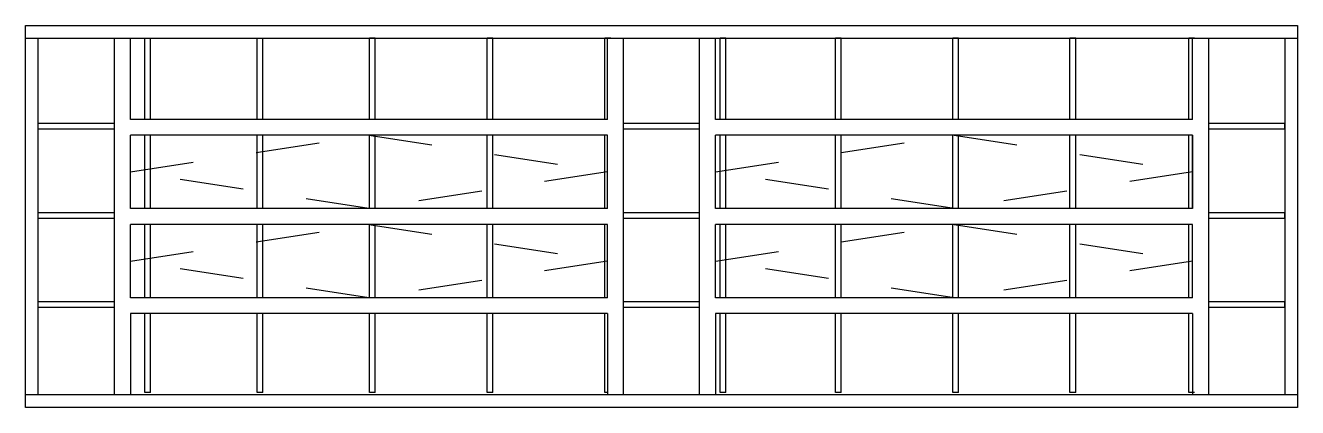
# Model space of a CAD drawing. Header units: millimetres. Extents: x 341.9 to 343.9, y 1321.84 to 1322.44.
import ezdxf

# ---------------------------------------------------------------- set-up
doc = ezdxf.new("R2010")
doc.units = ezdxf.units.MM
doc.header["$LTSCALE"] = 0.5
doc.linetypes.add('HIDDEN2', pattern=[0.1875, 0.125, -0.0625])
doc.layers.add('Gravia_Janelas', color=1, linetype='Continuous')
doc.layers.add('Gravia_Janelas_hidden2', color=1, linetype='HIDDEN2')

msp = doc.modelspace()

# ---------------------------------------------------------------- linework, layer by layer
at = {"layer": 'Gravia_Janelas', "linetype": 'Continuous'}
for p, q in [((341.9017, 1322.4355), (343.9017, 1322.4355)), ((341.9017, 1321.8355), (341.9017, 1322.4355)), ((343.9017, 1322.4355), (343.9017, 1321.8355)), ((341.9017, 1322.4155), (343.9017, 1322.4155)), ((341.9217, 1321.8555), (341.9217, 1322.4155)), ((342.0417, 1321.8555), (342.0417, 1322.4155)), ((342.0667, 1322.288), (342.0667, 1322.4155)), ((342.8167, 1322.288), (342.8167, 1322.4155)), ((342.8417, 1321.8555), (342.8417, 1322.4155)), ((342.9617, 1321.8555), (342.9617, 1322.4155)), ((342.9867, 1322.288), (342.9867, 1322.4155)), ((343.7367, 1322.288), (343.7367, 1322.4155)), ((343.7617, 1322.4155), (343.7617, 1321.8555)), ((343.8817, 1322.4155), (343.8817, 1321.8555)), ((342.8167, 1322.288), (342.0667, 1322.288)), ((343.7367, 1322.288), (342.9867, 1322.288)), ((342.8167, 1322.263), (342.0667, 1322.263)), ((342.8167, 1322.263), (342.0667, 1322.263)), ((342.0667, 1322.148), (342.0667, 1322.263)), ((342.8167, 1322.148), (342.8167, 1322.263)), ((343.7367, 1322.263), (342.9867, 1322.263)), ((343.7367, 1322.263), (342.9867, 1322.263)), ((342.9867, 1322.148), (342.9867, 1322.263)), ((343.7367, 1322.263), (343.7367, 1322.148)), ((343.7367, 1322.148), (343.7367, 1322.263)), ((342.8167, 1322.148), (342.0667, 1322.148)), ((342.8167, 1322.148), (342.0667, 1322.148)), ((343.7367, 1322.148), (342.9867, 1322.148)), ((343.7367, 1322.148), (342.9867, 1322.148)), ((342.0667, 1322.008), (342.0667, 1322.123)), ((342.8167, 1322.123), (342.0667, 1322.123)), ((342.8167, 1322.008), (342.8167, 1322.123)), ((342.9867, 1322.008), (342.9867, 1322.123)), ((343.7367, 1322.123), (342.9867, 1322.123)), ((343.7367, 1322.123), (342.9867, 1322.123)), ((342.9867, 1322.008), (342.9867, 1322.123)), ((343.7367, 1322.008), (343.7367, 1322.123)), ((342.8167, 1322.008), (342.0667, 1322.008)), ((343.7367, 1322.008), (342.9867, 1322.008)), ((343.7367, 1322.008), (342.9867, 1322.008)), ((342.8167, 1321.983), (342.0667, 1321.983)), ((342.0667, 1321.983), (342.0667, 1321.8555)), ((342.8167, 1321.983), (342.8167, 1321.8555)), ((343.7367, 1321.983), (342.9867, 1321.983)), ((342.9867, 1321.983), (342.9867, 1321.8555)), ((343.7367, 1321.983), (343.7367, 1321.8555)), ((343.9017, 1321.8555), (341.9017, 1321.8555)), ((343.9017, 1321.8355), (341.9017, 1321.8355))]:
    msp.add_line(p, q, dxfattribs=at)
at = {"layer": 'Gravia_Janelas'}
for p, q in [((342.0893, 1322.288), (342.0893, 1322.4155)), ((342.0893, 1322.4155), (342.0983, 1322.4155)), ((342.0983, 1322.288), (342.0983, 1322.4155)), ((342.2659, 1322.288), (342.2659, 1322.4155)), ((342.2659, 1322.4155), (342.2749, 1322.4155)), ((342.2749, 1322.288), (342.2749, 1322.4155)), ((342.4426, 1322.288), (342.4426, 1322.4155)), ((342.4515, 1322.4155), (342.4426, 1322.4155)), ((342.4515, 1322.288), (342.4515, 1322.4155)), ((342.6277, 1322.288), (342.6277, 1322.4155)), ((342.6367, 1322.4155), (342.6277, 1322.4155)), ((342.6367, 1322.288), (342.6367, 1322.4155)), ((342.8128, 1322.288), (342.8128, 1322.4155)), ((342.8218, 1322.4155), (342.8128, 1322.4155)), ((342.994, 1322.288), (342.994, 1322.4155)), ((343.0029, 1322.4155), (342.994, 1322.4155)), ((343.0029, 1322.288), (343.0029, 1322.4155)), ((343.1751, 1322.288), (343.1751, 1322.4155)), ((343.1841, 1322.4155), (343.1751, 1322.4155)), ((343.1841, 1322.288), (343.1841, 1322.4155)), ((343.3597, 1322.288), (343.3597, 1322.4155)), ((343.3687, 1322.4155), (343.3597, 1322.4155)), ((343.3687, 1322.288), (343.3687, 1322.4155)), ((343.5439, 1322.288), (343.5439, 1322.4155)), ((343.5529, 1322.4155), (343.5439, 1322.4155)), ((343.5529, 1322.288), (343.5529, 1322.4155)), ((343.7305, 1322.288), (343.7305, 1322.4155)), ((343.7395, 1322.4155), (343.7305, 1322.4155)), ((341.9217, 1322.282), (342.0417, 1322.282)), ((341.9217, 1322.273), (341.9217, 1322.282)), ((342.8417, 1322.282), (342.9617, 1322.282)), ((343.7617, 1322.282), (343.8817, 1322.282)), ((343.8817, 1322.273), (343.8817, 1322.282)), ((341.9217, 1322.273), (342.0417, 1322.273)), ((342.0893, 1322.148), (342.0893, 1322.263)), ((342.0983, 1322.148), (342.0983, 1322.263)), ((342.2659, 1322.148), (342.2659, 1322.263)), ((342.2749, 1322.148), (342.2749, 1322.263)), ((342.4426, 1322.148), (342.4426, 1322.263)), ((342.4515, 1322.148), (342.4515, 1322.263)), ((342.6277, 1322.148), (342.6277, 1322.263)), ((342.6367, 1322.148), (342.6367, 1322.263)), ((342.8128, 1322.148), (342.8128, 1322.263)), ((342.8417, 1322.273), (342.9617, 1322.273)), ((342.994, 1322.148), (342.994, 1322.263)), ((343.0029, 1322.148), (343.0029, 1322.263)), ((343.1751, 1322.148), (343.1751, 1322.263)), ((343.1841, 1322.148), (343.1841, 1322.263)), ((343.3597, 1322.148), (343.3597, 1322.263)), ((343.3687, 1322.148), (343.3687, 1322.263)), ((343.5439, 1322.148), (343.5439, 1322.263)), ((343.5529, 1322.148), (343.5529, 1322.263)), ((343.7305, 1322.148), (343.7305, 1322.263)), ((343.7617, 1322.273), (343.8817, 1322.273)), ((341.9217, 1322.142), (342.0417, 1322.142)), ((341.9217, 1322.133), (341.9217, 1322.142)), ((342.8417, 1322.142), (342.9617, 1322.142)), ((343.7617, 1322.142), (343.8817, 1322.142)), ((343.8817, 1322.133), (343.8817, 1322.142)), ((341.9217, 1322.133), (342.0417, 1322.133)), ((342.0893, 1322.008), (342.0893, 1322.123)), ((342.0983, 1322.008), (342.0983, 1322.123)), ((342.2659, 1322.008), (342.2659, 1322.123)), ((342.2749, 1322.008), (342.2749, 1322.123)), ((342.4426, 1322.008), (342.4426, 1322.123)), ((342.4515, 1322.008), (342.4515, 1322.123)), ((342.6277, 1322.008), (342.6277, 1322.123)), ((342.6367, 1322.008), (342.6367, 1322.123)), ((342.8128, 1322.008), (342.8128, 1322.123)), ((342.8417, 1322.133), (342.9617, 1322.133)), ((342.994, 1322.008), (342.994, 1322.123)), ((343.0029, 1322.008), (343.0029, 1322.123)), ((343.1751, 1322.008), (343.1751, 1322.123)), ((343.1841, 1322.008), (343.1841, 1322.123)), ((343.3597, 1322.008), (343.3597, 1322.123)), ((343.3687, 1322.008), (343.3687, 1322.123)), ((343.5439, 1322.008), (343.5439, 1322.123)), ((343.5529, 1322.008), (343.5529, 1322.123)), ((343.7305, 1322.008), (343.7305, 1322.123)), ((343.7617, 1322.133), (343.8817, 1322.133)), ((341.9217, 1322.002), (342.0417, 1322.002)), ((341.9217, 1321.993), (341.9217, 1322.002)), ((342.8417, 1322.002), (342.9617, 1322.002)), ((343.7617, 1322.002), (343.8817, 1322.002)), ((343.8817, 1321.993), (343.8817, 1322.002)), ((341.9217, 1321.993), (342.0417, 1321.993)), ((342.0893, 1321.859), (342.0893, 1321.983)), ((342.0983, 1321.859), (342.0983, 1321.983)), ((342.2659, 1321.859), (342.2659, 1321.983)), ((342.2749, 1321.859), (342.2749, 1321.983)), ((342.4426, 1321.859), (342.4426, 1321.983)), ((342.4515, 1321.859), (342.4515, 1321.983)), ((342.6277, 1321.859), (342.6277, 1321.983)), ((342.6367, 1321.859), (342.6367, 1321.983)), ((342.8128, 1321.859), (342.8128, 1321.983)), ((342.8417, 1321.993), (342.9617, 1321.993)), ((342.994, 1321.859), (342.994, 1321.983)), ((343.0029, 1321.859), (343.0029, 1321.983)), ((343.1751, 1321.859), (343.1751, 1321.983)), ((343.1841, 1321.859), (343.1841, 1321.983)), ((343.3597, 1321.859), (343.3597, 1321.983)), ((343.3687, 1321.859), (343.3687, 1321.983)), ((343.5439, 1321.859), (343.5439, 1321.983)), ((343.5529, 1321.859), (343.5529, 1321.983)), ((343.7305, 1321.859), (343.7305, 1321.983)), ((343.7617, 1321.993), (343.8817, 1321.993)), ((342.0983, 1321.859), (342.0893, 1321.859)), ((342.2749, 1321.859), (342.2659, 1321.859)), ((342.4515, 1321.859), (342.4426, 1321.859)), ((342.6367, 1321.859), (342.6277, 1321.859)), ((342.8167, 1321.859), (342.8128, 1321.859)), ((343.0029, 1321.859), (342.994, 1321.859)), ((343.1841, 1321.859), (343.1751, 1321.859)), ((343.3687, 1321.859), (343.3597, 1321.859)), ((343.5529, 1321.859), (343.5439, 1321.859)), ((343.7395, 1321.859), (343.7305, 1321.859))]:
    msp.add_line(p, q, dxfattribs=at)
at = {"layer": 'Gravia_Janelas', "color": 2}
msp.add_lwpolyline([(341.9017, 1322.4355), (343.9017, 1322.4355), (343.9017, 1321.8355), (341.9017, 1321.8355)], close=True, dxfattribs=at)
at = {"layer": 'Gravia_Janelas_hidden2'}
for p, q in [((342.0667, 1322.2055), (342.4417, 1322.263)), ((342.4417, 1322.263), (342.8167, 1322.2055)), ((342.9867, 1322.2055), (343.3617, 1322.263)), ((343.3617, 1322.263), (343.7367, 1322.2055)), ((342.4417, 1322.148), (342.0667, 1322.2055)), ((342.8167, 1322.2055), (342.4417, 1322.148)), ((343.3617, 1322.148), (342.9867, 1322.2055)), ((343.7367, 1322.2055), (343.3617, 1322.148)), ((342.0667, 1322.0655), (342.4417, 1322.123)), ((342.4417, 1322.123), (342.8167, 1322.0655)), ((342.9867, 1322.0655), (343.3617, 1322.123)), ((343.3617, 1322.123), (343.7367, 1322.0655)), ((342.4417, 1322.008), (342.0667, 1322.0655)), ((342.8167, 1322.0655), (342.4417, 1322.008)), ((343.3617, 1322.008), (342.9867, 1322.0655)), ((343.7367, 1322.0655), (343.3617, 1322.008))]:
    msp.add_line(p, q, dxfattribs=at)

doc.saveas('drawing.dxf')
